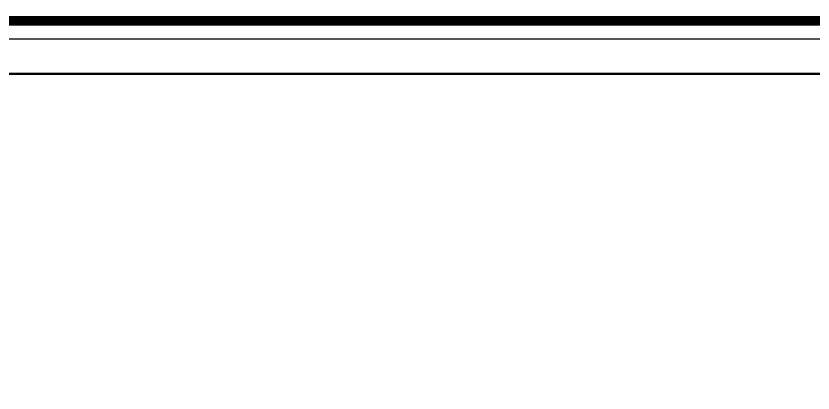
# Model space of a CAD drawing. Header units: inches. Extents: x 21 to 32698, y 13 to 3712.
# Drawn here: x 24088 to 24750, y 3398 to 3711 of the extents above; entities that cross this region are included whole.
import ezdxf

# ---------------------------------------------------------------- set-up
doc = ezdxf.new("R2010")
doc.units = ezdxf.units.IN
doc.header["$MEASUREMENT"] = 0
for name, color, linetype, lineweight in [('Z_MİM_-KM-Pafta', 8, 'Continuous', 25), ('Z_MİM_00', 8, 'Continuous', 25), ('Z_MİM__BM_Pafta', 8, 'Continuous', 25)]:
    doc.layers.add(name, color=color, linetype=linetype, lineweight=lineweight)
doc.styles.add('STYLE1', font='arial.ttf', dxfattribs={"height": 1})

# ---------------------------------------------------------------- blocks, each defined once
blk = doc.blocks.new('*U10')
at = {"layer": 'Z_MİM_-KM-Pafta', "ltscale": 0.5, "const_width": 8}
blk.add_lwpolyline([(15, 3690), (6335, 3690), (6335, 0), (15, 0)], close=True, dxfattribs=at)
at = {"layer": 'Z_MİM_-KM-Pafta', "ltscale": 0.5}
blk.add_lwpolyline([(203.73, 3675), (6265, 3675, -0.414214), (6320, 3620), (6320, 70, -0.414214), (6265, 15), (85, 15, -0.414214), (30, 70), (30, 3499.6)], format="xyb", dxfattribs=at)
at = {"color": 7, "style": 'STYLE1'}
blk.add_attdef('00', (6133.03, 90.15), '', height=80.47, dxfattribs=at)
at = {"layer": 'Z_MİM_-KM-Pafta', "color": 7, "style": 'STYLE1'}
for tag, p, height in [('PAFTA_ADI', (5775.83, 251.03), 33), ('REVIZYON', (5855.91, 178.55), 12.87), ('OLCEK', (5855.91, 76.03), 12.87)]:
    blk.add_attdef(tag, p, '', height=height, dxfattribs=at)

msp = doc.modelspace()

# ---------------------------------------------------------------- linework, layer by layer
at = {"layer": 'Z_MİM__BM_Pafta', "transparency": 33554687, "const_width": 2}
msp.add_lwpolyline([(20495.89, 3662.98), (25229.23, 3662.98), (25229.23, 3075.26), (20495.89, 3075.26)], close=True, dxfattribs=at)

# ---------------------------------------------------------------- block references
at = {"layer": 'Z_MİM_00'}
msp.add_blockref('*U10', (20262.55, 17.05), dxfattribs=at)

doc.saveas('drawing.dxf')
